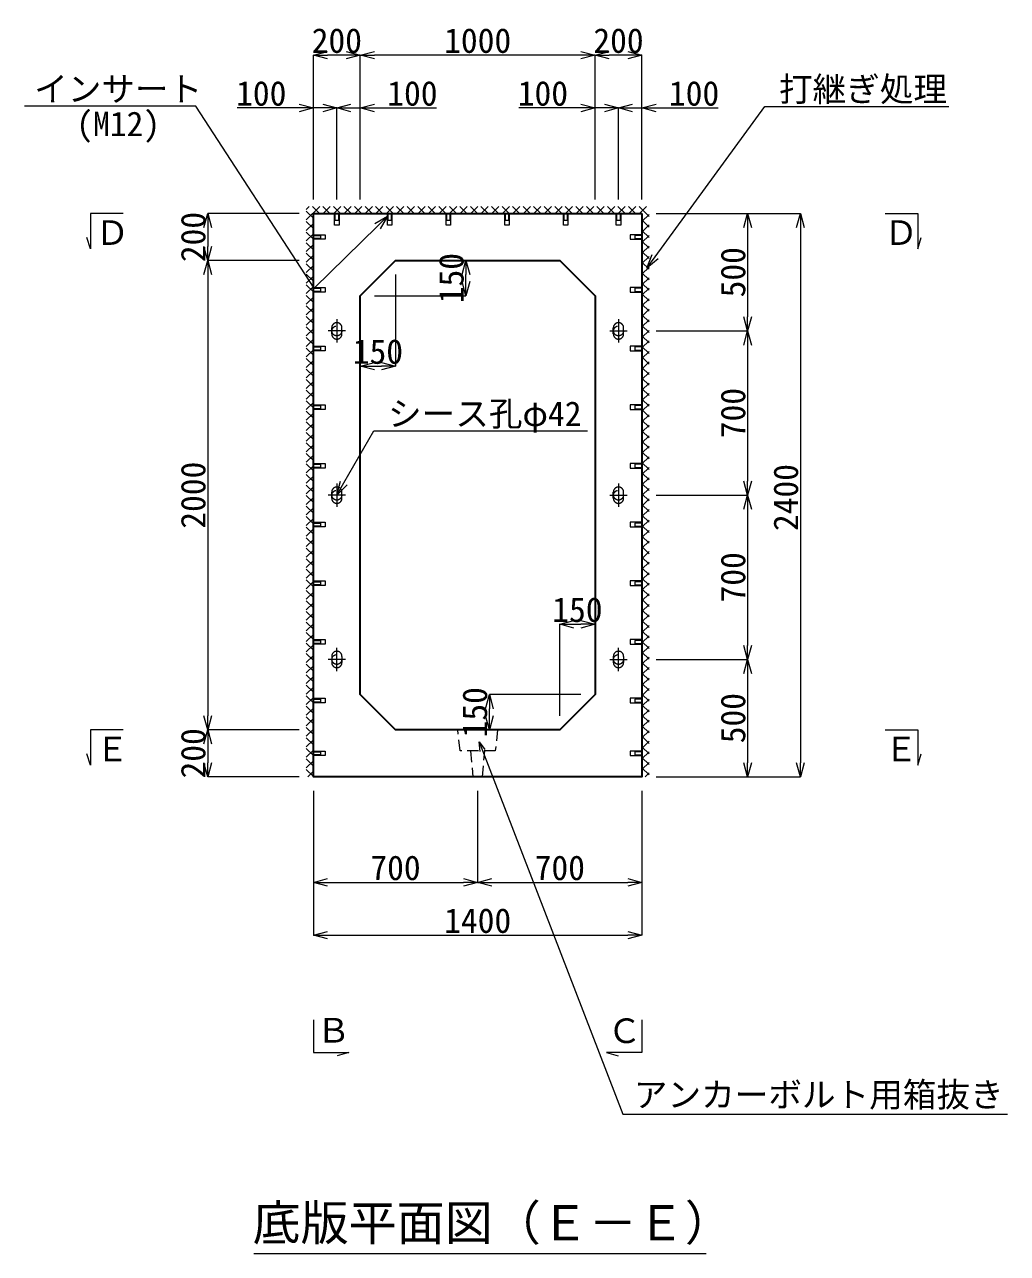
# Model space of a CAD drawing. Header units: millimetres. Extents: x 0 to 126150, y -2000 to 17820.
# Drawn here: x 108240 to 112427, y 4939 to 10175 of the extents above; entities that cross this region are included whole.
import ezdxf
from ezdxf import colors
from ezdxf.entities.mleader import LeaderData, LeaderLine
from ezdxf.enums import TextEntityAlignment as Align
from ezdxf.math import Vec2, Vec3

# ---------------------------------------------------------------- set-up
doc = ezdxf.new("R2010")
doc.units = ezdxf.units.MM
doc.header["$LTSCALE"] = 30
doc.linetypes.add('CENTER2', pattern=[28.575, 19.05, -3.175, 3.175, -3.175])
doc.linetypes.add('HIDDEN2', pattern=[4.7625, 3.175, -1.5875])
for name, color, linetype, lineweight in [('0タイトル', 7, 'Continuous', 13), ('0中心線', 7, 'CENTER2', 5), ('0寸法', 7, 'Continuous', 5), ('0文字', 41, 'Continuous', 5), ('1Pca-BOX', 3, 'Continuous', 25), ('1アンカーボルト孔', 30, 'Continuous', 13), ('1シース・トランペットシース', 4, 'HIDDEN2', 13), ('1打継ぎ処理', 8, 'Continuous', 9), ('3インサート', 32, 'Continuous', 13)]:
    doc.layers.add(name, color=color, linetype=linetype, lineweight=lineweight)
doc.styles.get("Standard").update_dxf_attribs({"font": 'MS Gothic.ttf'})
doc.styles.add('寸法文字', font='MS Gothic.ttf')
doc.dimstyles.new('1／30', dxfattribs={"dimscale": 30, "dimtxt": 3.5, "dimasz": 2, "dimexe": 0, "dimexo": 2, "dimgap": 0.3, "dimtad": 1, "dimdec": 0, "dimzin": 1, "dimdsep": 46, "dimtxsty": '寸法文字', "dimblk": 'OPEN30', "dimcen": 2.5, "dimclrd": 256, "dimclre": 256, "dimclrt": 256, "dimadec": 0, "dimazin": 0, "dimtfac": 1, "dimtdec": 0, "dimtmove": 0, "dimatfit": 3, "dimldrblk": 'OPEN30', "dimfxl": 1, "dimlwd": -1, "dimlwe": -1, "dimarcsym": 0})

# ---------------------------------------------------------------- blocks, each defined once
blk = doc.blocks.new('_Open30')
at = {"color": 0, "linetype": 'ByBlock', "lineweight": -2}
for p, q in [((-1, 0.268), (0, 0)), ((0, 0), (-1, -0.268)), ((0, 0), (-1, 0))]:
    blk.add_line(p, q, dxfattribs=at)
blk = doc.blocks.new('*D361')
at = {"layer": '0寸法', "transparency": 16777216}
for p, q in [((110930.1, 9370), (111545.1, 9370)), ((111545.1, 9310), (111545.1, 7030)), ((110930.1, 6970), (111545.1, 6970))]:
    blk.add_line(p, q, dxfattribs=at)
at = {"layer": 'Defpoints', "color": 0, "transparency": 16777216}
for p in [(110870.1, 9370), (110870.1, 6970), (111545.1, 6970)]:
    blk.add_point(p, dxfattribs=at)
at = {"layer": '0寸法', "transparency": 16777216, "xscale": 60, "yscale": 60, "zscale": 60}
for p, rotation in [((111545.1, 9370), 90), ((111545.1, 6970), 270)]:
    blk.add_blockref('_Open30', p, dxfattribs=dict(at, rotation=rotation))
at = {"layer": '0寸法', "transparency": 16777216, "insert": (111483.6, 8160), "char_height": 105, "attachment_point": 5, "rotation": 90, "style": '寸法文字'}
blk.add_mtext('2400', dxfattribs=at)
blk = doc.blocks.new('*D362')
at = {"layer": '0寸法', "transparency": 16777216}
for p, q in [((109410.1, 9370), (109020.1, 9370)), ((109020.1, 9310), (109020.1, 9230)), ((109410.1, 9170), (109020.1, 9170))]:
    blk.add_line(p, q, dxfattribs=at)
at = {"layer": 'Defpoints', "color": 0, "transparency": 16777216}
for p in [(109470.1, 9370), (109020.1, 9170), (109470.1, 9170)]:
    blk.add_point(p, dxfattribs=at)
at = {"layer": '0寸法', "transparency": 16777216, "xscale": 60, "yscale": 60, "zscale": 60}
for p, rotation in [((109020.1, 9370), 90), ((109020.1, 9170), 270)]:
    blk.add_blockref('_Open30', p, dxfattribs=dict(at, rotation=rotation))
at = {"layer": '0寸法', "transparency": 16777216, "insert": (108958.6, 9270), "char_height": 105, "attachment_point": 5, "rotation": 90, "style": '寸法文字'}
blk.add_mtext('200', dxfattribs=at)
blk = doc.blocks.new('*D363')
at = {"layer": '0寸法', "transparency": 16777216}
for p, q in [((109410.1, 9170), (109020.1, 9170)), ((109020.1, 9110), (109020.1, 7230)), ((109410.1, 7170), (109020.1, 7170))]:
    blk.add_line(p, q, dxfattribs=at)
at = {"layer": 'Defpoints', "color": 0, "transparency": 16777216}
for p in [(109470.1, 9170), (109020.1, 7170), (109470.1, 7170)]:
    blk.add_point(p, dxfattribs=at)
at = {"layer": '0寸法', "transparency": 16777216, "xscale": 60, "yscale": 60, "zscale": 60}
for p, rotation in [((109020.1, 9170), 90), ((109020.1, 7170), 270)]:
    blk.add_blockref('_Open30', p, dxfattribs=dict(at, rotation=rotation))
at = {"layer": '0寸法', "transparency": 16777216, "insert": (108958.6, 8170), "char_height": 105, "attachment_point": 5, "rotation": 90, "style": '寸法文字'}
blk.add_mtext('2000', dxfattribs=at)
blk = doc.blocks.new('*D364')
at = {"layer": '0寸法', "transparency": 16777216}
for p, q in [((109410.1, 7170), (109020.1, 7170)), ((109020.1, 7110), (109020.1, 7030)), ((109410.1, 6970), (109020.1, 6970))]:
    blk.add_line(p, q, dxfattribs=at)
at = {"layer": 'Defpoints', "color": 0, "transparency": 16777216}
for p in [(109470.1, 7170), (109020.1, 6970), (109470.1, 6970)]:
    blk.add_point(p, dxfattribs=at)
at = {"layer": '0寸法', "transparency": 16777216, "xscale": 60, "yscale": 60, "zscale": 60}
for p, rotation in [((109020.1, 7170), 90), ((109020.1, 6970), 270)]:
    blk.add_blockref('_Open30', p, dxfattribs=dict(at, rotation=rotation))
at = {"layer": '0寸法', "transparency": 16777216, "insert": (108958.6, 7070), "char_height": 105, "attachment_point": 5, "rotation": 90, "style": '寸法文字'}
blk.add_mtext('200', dxfattribs=at)
blk = doc.blocks.new('*D365')
at = {"layer": '0寸法', "transparency": 16777216}
for p, q in [((110670.1, 9430), (110670.1, 10045)), ((110810.1, 10045), (110730.1, 10045)), ((110870.1, 9430), (110870.1, 10045))]:
    blk.add_line(p, q, dxfattribs=at)
at = {"layer": 'Defpoints', "color": 0, "transparency": 16777216}
for p in [(110670.1, 10045), (110670.1, 9370), (110870.1, 9370)]:
    blk.add_point(p, dxfattribs=at)
at = {"layer": '0寸法', "transparency": 16777216, "xscale": 60, "yscale": 60, "zscale": 60, "rotation": 180}
blk.add_blockref('_Open30', (110670.1, 10045), dxfattribs=at)
at = {"layer": '0寸法', "transparency": 16777216, "xscale": 60, "yscale": 60, "zscale": 60}
blk.add_blockref('_Open30', (110870.1, 10045), dxfattribs=at)
at = {"layer": '0寸法', "transparency": 16777216, "insert": (110770.1, 10106.5), "char_height": 105, "attachment_point": 5, "style": '寸法文字'}
blk.add_mtext('200', dxfattribs=at)
blk = doc.blocks.new('*D366')
at = {"layer": '0寸法', "transparency": 16777216}
for p, q in [((109670.1, 9430), (109670.1, 10045)), ((110610.1, 10045), (109730.1, 10045)), ((110670.1, 9430), (110670.1, 10045))]:
    blk.add_line(p, q, dxfattribs=at)
at = {"layer": 'Defpoints', "color": 0, "transparency": 16777216}
for p in [(109670.1, 10045), (109670.1, 9370), (110670.1, 9370)]:
    blk.add_point(p, dxfattribs=at)
at = {"layer": '0寸法', "transparency": 16777216, "xscale": 60, "yscale": 60, "zscale": 60, "rotation": 180}
blk.add_blockref('_Open30', (109670.1, 10045), dxfattribs=at)
at = {"layer": '0寸法', "transparency": 16777216, "xscale": 60, "yscale": 60, "zscale": 60}
blk.add_blockref('_Open30', (110670.1, 10045), dxfattribs=at)
at = {"layer": '0寸法', "transparency": 16777216, "insert": (110170.1, 10106.5), "char_height": 105, "attachment_point": 5, "style": '寸法文字'}
blk.add_mtext('1000', dxfattribs=at)
blk = doc.blocks.new('*D367')
at = {"layer": '0寸法', "transparency": 16777216}
for p, q in [((109470.1, 9430), (109470.1, 10045)), ((109610.1, 10045), (109530.1, 10045)), ((109670.1, 9430), (109670.1, 10045))]:
    blk.add_line(p, q, dxfattribs=at)
at = {"layer": 'Defpoints', "color": 0, "transparency": 16777216}
for p in [(109470.1, 10045), (109470.1, 9370), (109670.1, 9370)]:
    blk.add_point(p, dxfattribs=at)
at = {"layer": '0寸法', "transparency": 16777216, "xscale": 60, "yscale": 60, "zscale": 60, "rotation": 180}
blk.add_blockref('_Open30', (109470.1, 10045), dxfattribs=at)
at = {"layer": '0寸法', "transparency": 16777216, "xscale": 60, "yscale": 60, "zscale": 60}
blk.add_blockref('_Open30', (109670.1, 10045), dxfattribs=at)
at = {"layer": '0寸法', "transparency": 16777216, "insert": (109570.1, 10106.5), "char_height": 105, "attachment_point": 5, "style": '寸法文字'}
blk.add_mtext('200', dxfattribs=at)
blk = doc.blocks.new('*D368')
at = {"layer": '0寸法', "transparency": 16777216}
for p, q in [((110710.1, 9820), (110650.1, 9820)), ((110770.1, 9430), (110770.1, 9820)), ((110770.1, 9820), (110870.1, 9820)), ((110870.1, 9430), (110870.1, 9820)), ((110930.1, 9820), (111194.1, 9820))]:
    blk.add_line(p, q, dxfattribs=at)
at = {"layer": 'Defpoints', "color": 0, "transparency": 16777216}
for p in [(110770.1, 9820), (110770.1, 9370), (110870.1, 9370)]:
    blk.add_point(p, dxfattribs=at)
at = {"layer": '0寸法', "transparency": 16777216, "xscale": 60, "yscale": 60, "zscale": 60}
blk.add_blockref('_Open30', (110770.1, 9820), dxfattribs=at)
at = {"layer": '0寸法', "transparency": 16777216, "xscale": 60, "yscale": 60, "zscale": 60, "rotation": 180}
blk.add_blockref('_Open30', (110870.1, 9820), dxfattribs=at)
at = {"layer": '0寸法', "transparency": 16777216, "insert": (111092.1, 9881.5), "char_height": 105, "attachment_point": 5, "style": '寸法文字'}
blk.add_mtext('100', dxfattribs=at)
blk = doc.blocks.new('*D369')
at = {"layer": '0寸法', "transparency": 16777216}
for p, q in [((110610.1, 9820), (110346.1, 9820)), ((110670.1, 9430), (110670.1, 9820)), ((110770.1, 9820), (110670.1, 9820)), ((110770.1, 9430), (110770.1, 9820)), ((110830.1, 9820), (110890.1, 9820))]:
    blk.add_line(p, q, dxfattribs=at)
at = {"layer": 'Defpoints', "color": 0, "transparency": 16777216}
for p in [(110670.1, 9820), (110670.1, 9370), (110770.1, 9370)]:
    blk.add_point(p, dxfattribs=at)
at = {"layer": '0寸法', "transparency": 16777216, "xscale": 60, "yscale": 60, "zscale": 60}
blk.add_blockref('_Open30', (110670.1, 9820), dxfattribs=at)
at = {"layer": '0寸法', "transparency": 16777216, "xscale": 60, "yscale": 60, "zscale": 60, "rotation": 180}
blk.add_blockref('_Open30', (110770.1, 9820), dxfattribs=at)
at = {"layer": '0寸法', "transparency": 16777216, "insert": (110448.1, 9881.5), "char_height": 105, "attachment_point": 5, "style": '寸法文字'}
blk.add_mtext('100', dxfattribs=at)
blk = doc.blocks.new('*D370')
at = {"layer": '0寸法', "transparency": 16777216}
for p, q in [((109410.1, 9820), (109146.1, 9820)), ((109470.1, 9430), (109470.1, 9820)), ((109570.1, 9820), (109470.1, 9820)), ((109570.1, 9430), (109570.1, 9820)), ((109630.1, 9820), (109690.1, 9820))]:
    blk.add_line(p, q, dxfattribs=at)
at = {"layer": 'Defpoints', "color": 0, "transparency": 16777216}
for p in [(109570.1, 9820), (109470.1, 9370), (109570.1, 9370)]:
    blk.add_point(p, dxfattribs=at)
at = {"layer": '0寸法', "transparency": 16777216, "xscale": 60, "yscale": 60, "zscale": 60}
blk.add_blockref('_Open30', (109470.1, 9820), dxfattribs=at)
at = {"layer": '0寸法', "transparency": 16777216, "xscale": 60, "yscale": 60, "zscale": 60, "rotation": 180}
blk.add_blockref('_Open30', (109570.1, 9820), dxfattribs=at)
at = {"layer": '0寸法', "transparency": 16777216, "insert": (109248.1, 9881.5), "char_height": 105, "attachment_point": 5, "style": '寸法文字'}
blk.add_mtext('100', dxfattribs=at)
blk = doc.blocks.new('*D371')
at = {"layer": '0寸法', "transparency": 16777216}
for p, q in [((109510.1, 9820), (109450.1, 9820)), ((109570.1, 9430), (109570.1, 9820)), ((109570.1, 9820), (109670.1, 9820)), ((109670.1, 9430), (109670.1, 9820)), ((109730.1, 9820), (109994.1, 9820))]:
    blk.add_line(p, q, dxfattribs=at)
at = {"layer": 'Defpoints', "color": 0, "transparency": 16777216}
for p in [(109670.1, 9820), (109570.1, 9370), (109670.1, 9370)]:
    blk.add_point(p, dxfattribs=at)
at = {"layer": '0寸法', "transparency": 16777216, "xscale": 60, "yscale": 60, "zscale": 60}
blk.add_blockref('_Open30', (109570.1, 9820), dxfattribs=at)
at = {"layer": '0寸法', "transparency": 16777216, "xscale": 60, "yscale": 60, "zscale": 60, "rotation": 180}
blk.add_blockref('_Open30', (109670.1, 9820), dxfattribs=at)
at = {"layer": '0寸法', "transparency": 16777216, "insert": (109892.1, 9881.5), "char_height": 105, "attachment_point": 5, "style": '寸法文字'}
blk.add_mtext('100', dxfattribs=at)
blk = doc.blocks.new('*D372')
at = {"layer": '0寸法', "transparency": 16777216}
for p, q in [((110930.1, 9370), (111320.1, 9370)), ((111320.1, 9310), (111320.1, 8930)), ((110930.1, 8870), (111320.1, 8870))]:
    blk.add_line(p, q, dxfattribs=at)
at = {"layer": 'Defpoints', "color": 0, "transparency": 16777216}
for p in [(110870.1, 9370), (110870.1, 8870), (111320.1, 8870)]:
    blk.add_point(p, dxfattribs=at)
at = {"layer": '0寸法', "transparency": 16777216, "xscale": 60, "yscale": 60, "zscale": 60}
for p, rotation in [((111320.1, 9370), 90), ((111320.1, 8870), 270)]:
    blk.add_blockref('_Open30', p, dxfattribs=dict(at, rotation=rotation))
at = {"layer": '0寸法', "transparency": 16777216, "insert": (111258.6, 9120), "char_height": 105, "attachment_point": 5, "rotation": 90, "style": '寸法文字'}
blk.add_mtext('500', dxfattribs=at)
blk = doc.blocks.new('*D373')
at = {"layer": '0寸法', "transparency": 16777216}
for p, q in [((110930.1, 8870), (111320.1, 8870)), ((111320.1, 8810), (111320.1, 8230)), ((110930.1, 8170), (111320.1, 8170))]:
    blk.add_line(p, q, dxfattribs=at)
at = {"layer": 'Defpoints', "color": 0, "transparency": 16777216}
for p in [(110870.1, 8870), (110870.1, 8170), (111320.1, 8170)]:
    blk.add_point(p, dxfattribs=at)
at = {"layer": '0寸法', "transparency": 16777216, "xscale": 60, "yscale": 60, "zscale": 60}
for p, rotation in [((111320.1, 8870), 90), ((111320.1, 8170), 270)]:
    blk.add_blockref('_Open30', p, dxfattribs=dict(at, rotation=rotation))
at = {"layer": '0寸法', "transparency": 16777216, "insert": (111258.6, 8520), "char_height": 105, "attachment_point": 5, "rotation": 90, "style": '寸法文字'}
blk.add_mtext('700', dxfattribs=at)
blk = doc.blocks.new('*D374')
at = {"layer": '0寸法', "transparency": 16777216}
for p, q in [((110930.1, 8170), (111320.1, 8170)), ((111320.1, 8110), (111320.1, 7530)), ((110930.1, 7470), (111320.1, 7470))]:
    blk.add_line(p, q, dxfattribs=at)
at = {"layer": 'Defpoints', "color": 0, "transparency": 16777216}
for p in [(110870.1, 8170), (110870.1, 7470), (111320.1, 7470)]:
    blk.add_point(p, dxfattribs=at)
at = {"layer": '0寸法', "transparency": 16777216, "xscale": 60, "yscale": 60, "zscale": 60}
for p, rotation in [((111320.1, 8170), 90), ((111320.1, 7470), 270)]:
    blk.add_blockref('_Open30', p, dxfattribs=dict(at, rotation=rotation))
at = {"layer": '0寸法', "transparency": 16777216, "insert": (111258.6, 7820), "char_height": 105, "attachment_point": 5, "rotation": 90, "style": '寸法文字'}
blk.add_mtext('700', dxfattribs=at)
blk = doc.blocks.new('*D375')
at = {"layer": '0寸法', "transparency": 16777216}
for p, q in [((109470.1, 6910), (109470.1, 6295)), ((110870.1, 6910), (110870.1, 6295)), ((109530.1, 6295), (110810.1, 6295))]:
    blk.add_line(p, q, dxfattribs=at)
at = {"layer": 'Defpoints', "color": 0, "transparency": 16777216}
for p in [(109470.1, 6970), (110870.1, 6970), (110870.1, 6295)]:
    blk.add_point(p, dxfattribs=at)
at = {"layer": '0寸法', "transparency": 16777216, "xscale": 60, "yscale": 60, "zscale": 60, "rotation": 180}
blk.add_blockref('_Open30', (109470.1, 6295), dxfattribs=at)
at = {"layer": '0寸法', "transparency": 16777216, "xscale": 60, "yscale": 60, "zscale": 60}
blk.add_blockref('_Open30', (110870.1, 6295), dxfattribs=at)
at = {"layer": '0寸法', "transparency": 16777216, "insert": (110170.1, 6356.5), "char_height": 105, "attachment_point": 5, "style": '寸法文字'}
blk.add_mtext('1400', dxfattribs=at)
blk = doc.blocks.new('*D376')
at = {"layer": '0寸法', "transparency": 16777216}
for p, q in [((109880.1, 9170), (110120.1, 9170)), ((110120.1, 9080), (110120.1, 9110)), ((109730.1, 9020), (110120.1, 9020))]:
    blk.add_line(p, q, dxfattribs=at)
at = {"layer": 'Defpoints', "color": 0, "transparency": 16777216}
for p in [(109820.1, 9170), (110120.1, 9170), (109670.1, 9020)]:
    blk.add_point(p, dxfattribs=at)
at = {"layer": '0寸法', "transparency": 16777216, "xscale": 60, "yscale": 60, "zscale": 60}
for p, rotation in [((110120.1, 9170), 90), ((110120.1, 9020), 270)]:
    blk.add_blockref('_Open30', p, dxfattribs=dict(at, rotation=rotation))
at = {"layer": '0寸法', "transparency": 16777216, "insert": (110058.6, 9095), "char_height": 105, "attachment_point": 5, "rotation": 90, "style": '寸法文字'}
blk.add_mtext('150', dxfattribs=at)
blk = doc.blocks.new('*D377')
at = {"layer": '0寸法', "transparency": 16777216}
for p, q in [((109820.1, 9110), (109820.1, 8720)), ((109670.1, 8960), (109670.1, 8720)), ((109730.1, 8720), (109760.1, 8720))]:
    blk.add_line(p, q, dxfattribs=at)
at = {"layer": 'Defpoints', "color": 0, "transparency": 16777216}
for p in [(109820.1, 9170), (109670.1, 9020), (109820.1, 8720)]:
    blk.add_point(p, dxfattribs=at)
at = {"layer": '0寸法', "transparency": 16777216, "xscale": 60, "yscale": 60, "zscale": 60, "rotation": 180}
blk.add_blockref('_Open30', (109670.1, 8720), dxfattribs=at)
at = {"layer": '0寸法', "transparency": 16777216, "xscale": 60, "yscale": 60, "zscale": 60}
blk.add_blockref('_Open30', (109820.1, 8720), dxfattribs=at)
at = {"layer": '0寸法', "transparency": 16777216, "insert": (109745.1, 8781.5), "char_height": 105, "attachment_point": 5, "style": '寸法文字'}
blk.add_mtext('150', dxfattribs=at)
blk = doc.blocks.new('*D378')
at = {"layer": '0寸法', "transparency": 16777216}
for p, q in [((110520.1, 7230), (110520.1, 7620)), ((110580.1, 7620), (110610.1, 7620)), ((110670.1, 7380), (110670.1, 7620))]:
    blk.add_line(p, q, dxfattribs=at)
at = {"layer": 'Defpoints', "color": 0, "transparency": 16777216}
for p in [(110670.1, 7620), (110670.1, 7320), (110520.1, 7170)]:
    blk.add_point(p, dxfattribs=at)
at = {"layer": '0寸法', "transparency": 16777216, "xscale": 60, "yscale": 60, "zscale": 60, "rotation": 180}
blk.add_blockref('_Open30', (110520.1, 7620), dxfattribs=at)
at = {"layer": '0寸法', "transparency": 16777216, "xscale": 60, "yscale": 60, "zscale": 60}
blk.add_blockref('_Open30', (110670.1, 7620), dxfattribs=at)
at = {"layer": '0寸法', "transparency": 16777216, "insert": (110595.1, 7681.5), "char_height": 105, "attachment_point": 5, "style": '寸法文字'}
blk.add_mtext('150', dxfattribs=at)
blk = doc.blocks.new('*D379')
at = {"layer": '0寸法', "transparency": 16777216}
for p, q in [((110610.1, 7320), (110220.1, 7320)), ((110220.1, 7230), (110220.1, 7260)), ((110460.1, 7170), (110220.1, 7170))]:
    blk.add_line(p, q, dxfattribs=at)
at = {"layer": 'Defpoints', "color": 0, "transparency": 16777216}
for p in [(110220.1, 7320), (110670.1, 7320), (110520.1, 7170)]:
    blk.add_point(p, dxfattribs=at)
at = {"layer": '0寸法', "transparency": 16777216, "xscale": 60, "yscale": 60, "zscale": 60}
for p, rotation in [((110220.1, 7320), 90), ((110220.1, 7170), 270)]:
    blk.add_blockref('_Open30', p, dxfattribs=dict(at, rotation=rotation))
at = {"layer": '0寸法', "transparency": 16777216, "insert": (110158.6, 7245), "char_height": 105, "attachment_point": 5, "rotation": 90, "style": '寸法文字'}
blk.add_mtext('150', dxfattribs=at)
blk = doc.blocks.new('*D380')
at = {"layer": '0寸法', "transparency": 16777216}
for p, q in [((110930.1, 7470), (111320.1, 7470)), ((111320.1, 7410), (111320.1, 7030)), ((110930.1, 6970), (111320.1, 6970))]:
    blk.add_line(p, q, dxfattribs=at)
at = {"layer": 'Defpoints', "color": 0, "transparency": 16777216}
for p in [(110870.1, 7470), (110870.1, 6970), (111320.1, 6970)]:
    blk.add_point(p, dxfattribs=at)
at = {"layer": '0寸法', "transparency": 16777216, "xscale": 60, "yscale": 60, "zscale": 60}
for p, rotation in [((111320.1, 7470), 90), ((111320.1, 6970), 270)]:
    blk.add_blockref('_Open30', p, dxfattribs=dict(at, rotation=rotation))
at = {"layer": '0寸法', "transparency": 16777216, "insert": (111258.6, 7220), "char_height": 105, "attachment_point": 5, "rotation": 90, "style": '寸法文字'}
blk.add_mtext('500', dxfattribs=at)
blk = doc.blocks.new('*D392')
at = {"layer": '0寸法', "transparency": 16777216}
for p, q in [((109470.1, 6910), (109470.1, 6520)), ((110170.1, 6910), (110170.1, 6520)), ((109530.1, 6520), (110110.1, 6520))]:
    blk.add_line(p, q, dxfattribs=at)
at = {"layer": 'Defpoints', "color": 0, "transparency": 16777216}
for p in [(109470.1, 6970), (110170.1, 6970), (110170.1, 6520)]:
    blk.add_point(p, dxfattribs=at)
at = {"layer": '0寸法', "transparency": 16777216, "xscale": 60, "yscale": 60, "zscale": 60, "rotation": 180}
blk.add_blockref('_Open30', (109470.1, 6520), dxfattribs=at)
at = {"layer": '0寸法', "transparency": 16777216, "xscale": 60, "yscale": 60, "zscale": 60}
blk.add_blockref('_Open30', (110170.1, 6520), dxfattribs=at)
at = {"layer": '0寸法', "transparency": 16777216, "insert": (109820.1, 6581.5), "char_height": 105, "attachment_point": 5, "style": '寸法文字'}
blk.add_mtext('700', dxfattribs=at)
blk = doc.blocks.new('*D393')
at = {"layer": '0寸法', "transparency": 16777216}
for p, q in [((110170.1, 6910), (110170.1, 6520)), ((110870.1, 6910), (110870.1, 6520)), ((110230.1, 6520), (110810.1, 6520))]:
    blk.add_line(p, q, dxfattribs=at)
at = {"layer": 'Defpoints', "color": 0, "transparency": 16777216}
for p in [(110170.1, 6970), (110870.1, 6970), (110870.1, 6520)]:
    blk.add_point(p, dxfattribs=at)
at = {"layer": '0寸法', "transparency": 16777216, "xscale": 60, "yscale": 60, "zscale": 60, "rotation": 180}
blk.add_blockref('_Open30', (110170.1, 6520), dxfattribs=at)
at = {"layer": '0寸法', "transparency": 16777216, "xscale": 60, "yscale": 60, "zscale": 60}
blk.add_blockref('_Open30', (110870.1, 6520), dxfattribs=at)
at = {"layer": '0寸法', "transparency": 16777216, "insert": (110520.1, 6581.5), "char_height": 105, "attachment_point": 5, "style": '寸法文字'}
blk.add_mtext('700', dxfattribs=at)
blk = doc.blocks.new('A$C357E2984')
at = {"layer": '3インサート'}
for p, q in [((-50, 9.5), (0, 9.5)), ((-50, -9.5), (-50, 9.5)), ((-30, 6.5), (0, 6.5)), ((-30, -6.5), (-30, 6.5)), ((0, 9.5), (0, -9.5)), ((0, -9.5), (-50, -9.5)), ((0, -6.5), (-30, -6.5))]:
    blk.add_line(p, q, dxfattribs=at)

msp = doc.modelspace()

# ---------------------------------------------------------------- hatches: boundary and pattern name
at = {"layer": '1打継ぎ処理'}
h = msp.add_hatch(dxfattribs=at)
h.set_pattern_fill('ANSI37', color=256, scale=10)
h.set_pattern_definition([(45, (89635, 0), (-22.45064, 22.45064), []), (135, (89635, 0), (-22.45064, -22.45064), [])])
h.paths.add_polyline_path([(110900.1, 9400), (109440.1, 9400), (109440.1, 6970), (109470.1, 6970), (109470.1, 9370), (110870.1, 9370), (110870.1, 6970), (110900.1, 6970)])

# ---------------------------------------------------------------- linework, layer by layer
at = {"layer": '0タイトル'}
msp.add_line((109216, 4939), (111144.1, 4939), dxfattribs=at)
at = {"layer": '0中心線', "lineweight": 9}
for p, q in [((109570.1, 8920), (109570.1, 8820)), ((110770.1, 8920), (110770.1, 8820)), ((109607.1, 8870), (109533.1, 8870)), ((110733.1, 8870), (110807.1, 8870)), ((109607.1, 8170), (109533.1, 8170)), ((109570.1, 8220), (109570.1, 8120)), ((110733.1, 8170), (110807.1, 8170)), ((110770.1, 8220), (110770.1, 8120)), ((109570.1, 7420), (109570.1, 7520)), ((110770.1, 7420), (110770.1, 7520)), ((109607.1, 7470), (109533.1, 7470)), ((110733.1, 7470), (110807.1, 7470))]:
    msp.add_line(p, q, dxfattribs=at)
at = {"layer": '0文字'}
for points in [[(108659.2, 9370), (108520.1, 9370), (108520.1, 9219.4), (108505.4, 9267.9)], [(111906, 9370), (112045.1, 9370), (112045.1, 9219.4), (112059.7, 9267.9)], [(108659.2, 7170), (108520.1, 7170), (108520.1, 7019.4), (108505.4, 7067.9)], [(111906, 7170), (112045.1, 7170), (112045.1, 7019.4), (112059.7, 7067.9)], [(109470.1, 5934.1), (109470.1, 5795), (109620.7, 5795), (109572.2, 5780.3)], [(110870.1, 5934.1), (110870.1, 5795), (110719.5, 5795), (110768, 5780.3)]]:
    msp.add_lwpolyline(points, dxfattribs=at)
at = {"layer": '1Pca-BOX'}
for points in [[(110870.1, 9370), (110870.1, 6970), (109470.1, 6970), (109470.1, 9370)], [(110670.1, 9020), (110670.1, 7320), (110520.1, 7170), (109820.1, 7170), (109670.1, 7320), (109670.1, 9020), (109820.1, 9170), (110520.1, 9170)]]:
    msp.add_lwpolyline(points, close=True, dxfattribs=at)
at = {"layer": '1アンカーボルト孔', "linetype": 'HIDDEN2', "ltscale": 0.5}
for p, q in [((110140.1, 7080), (110150.1, 6970)), ((110190.1, 6970), (110200.1, 7080)), ((110150.1, 6970), (110190.1, 6970))]:
    msp.add_line(p, q, dxfattribs=at)
msp.add_lwpolyline([(110095.1, 7080), (110085.1, 7170), (110255.1, 7170), (110245.1, 7080)], close=True, dxfattribs=at)
at = {"layer": '1シース・トランペットシース', "lineweight": 9}
for p, q in [((109548.1, 8857), (109548.1, 8883)), ((109592.1, 8857), (109592.1, 8883)), ((110748.1, 8857), (110748.1, 8883)), ((110792.1, 8857), (110792.1, 8883)), ((109548.1, 8157), (109548.1, 8183)), ((109592.1, 8157), (109592.1, 8183)), ((110748.1, 8157), (110748.1, 8183)), ((110792.1, 8157), (110792.1, 8183)), ((109548.1, 7483), (109548.1, 7457)), ((109592.1, 7483), (109592.1, 7457)), ((110748.1, 7483), (110748.1, 7457)), ((110792.1, 7483), (110792.1, 7457))]:
    msp.add_line(p, q, dxfattribs=at)
for centre in [(109570.1, 8870), (110770.1, 8870), (109570.1, 8170), (110770.1, 8170), (109570.1, 7470), (110770.1, 7470)]:
    msp.add_circle(centre, 21, dxfattribs=at)
for centre, start, end in [((109570.1, 8883), 0, 180), ((110770.1, 8883), 0, 180), ((109570.1, 8857), 180, 0), ((110770.1, 8857), 180, 0), ((109570.1, 8183), 0, 180), ((110770.1, 8183), 0, 180), ((109570.1, 8157), 180, 0), ((110770.1, 8157), 180, 0), ((109570.1, 7483), 0, 180), ((110770.1, 7483), 0, 180), ((109570.1, 7457), 180, 0), ((110770.1, 7457), 180, 0)]:
    msp.add_arc(centre, 22, start, end, dxfattribs=at)

# ---------------------------------------------------------------- block references
at = {"layer": '3インサート'}
for p, rotation in [((109570.1, 9370), 89.99999999999999), ((109795.1, 9370), 89.99999999999999), ((110045.1, 9370), 89.99999999999999), ((110295.1, 9370), 89.99999999999999), ((110545.1, 9370), 89.99999999999999), ((110770.1, 9370), 89.99999999999999), ((109470.1, 9270), 180), ((109470.1, 9045), 180), ((109470.1, 8795), 180), ((109470.1, 8545), 180), ((109470.1, 8295), 180), ((109470.1, 8045), 180), ((109470.1, 7795), 180), ((109470.1, 7545), 180), ((109470.1, 7295), 180), ((109470.1, 7070), 180)]:
    msp.add_blockref('A$C357E2984', p, dxfattribs=dict(at, rotation=rotation))
at = {"layer": '3インサート', "xscale": -1, "rotation": 180}
for p in [(110870.1, 9270), (110870.1, 9045), (110870.1, 8795), (110870.1, 8545), (110870.1, 8295), (110870.1, 8045), (110870.1, 7795), (110870.1, 7545), (110870.1, 7295), (110870.1, 7070)]:
    msp.add_blockref('A$C357E2984', p, dxfattribs=at)

# ---------------------------------------------------------------- texts
at = {"layer": '0タイトル'}
msp.add_text('底版平面図（Ｅ－Ｅ）', height=150, dxfattribs=at).set_placement((110234.3, 4949.5), align=Align.BOTTOM_CENTER)
at = {"layer": '0文字', "style": '寸法文字'}
for s, p in [('Ｄ', (108541.8, 9236.4)), ('Ｄ', (111902.4, 9236.4)), ('Ｅ', (108541.8, 7036.4)), ('Ｅ', (111902.4, 7036.4)), ('Ｂ', (109484.5, 5837.4)), ('Ｃ', (110723.7, 5835.3))]:
    msp.add_text(s, height=105, dxfattribs=at).set_placement(p)

# ---------------------------------------------------------------- dimensions: what is measured, and where the dimension line sits
at = {"layer": '0寸法'}
for base, p1, p2, picture, middle in [((109470.1, 10045), (109670.1, 9370), (109470.1, 9370), '*D367', (109570.1, 10045)), ((110670.1, 10045), (110870.1, 9370), (110670.1, 9370), '*D365', (110770.1, 10045)), ((109570.1, 9820), (109470.1, 9370), (109570.1, 9370), '*D370', (109248.1, 9820)), ((110770.1, 9820), (110870.1, 9370), (110770.1, 9370), '*D368', (111092.1, 9820)), ((109820.1, 8720), (109670.1, 9020), (109820.1, 9170), '*D377', (109745.1, 8720)), ((110670.1, 7620), (110520.1, 7170), (110670.1, 7320), '*D378', (110595.1, 7620))]:
    dim = msp.add_linear_dim(base=base, p1=p1, p2=p2, dimstyle='1／30', dxfattribs=at)
    dim.commit()
    dim.dimension.update_dxf_attribs({"geometry": picture, "text_midpoint": middle, "dimtype": 160})
for base, p1, p2, picture, middle in [((109670.1, 10045), (110670.1, 9370), (109670.1, 9370), '*D366', (110170.1, 10106.5)), ((109670.1, 9820), (109570.1, 9370), (109670.1, 9370), '*D371', (109892.1, 9881.5)), ((110670.1, 9820), (110770.1, 9370), (110670.1, 9370), '*D369', (110448.1, 9881.5)), ((110870.1, 6295), (109470.1, 6970), (110870.1, 6970), '*D375', (110170.1, 6356.5)), ((110170.1, 6520), (109470.1, 6970), (110170.1, 6970), '*D392', (109820.1, 6581.5)), ((110870.1, 6520), (110170.1, 6970), (110870.1, 6970), '*D393', (110520.1, 6581.5))]:
    dim = msp.add_linear_dim(base=base, p1=p1, p2=p2, dimstyle='1／30', dxfattribs=at)
    dim.commit()
    dim.dimension.update_dxf_attribs({"geometry": picture, "text_midpoint": middle})
for base, p1, p2, picture, middle in [((109020.1, 9170), (109470.1, 9370), (109470.1, 9170), '*D362', (109020.1, 9270)), ((111545.1, 6970), (110870.1, 9370), (110870.1, 6970), '*D361', (111545.1, 8160)), ((110120.1, 9170), (109670.1, 9020), (109820.1, 9170), '*D376', (110120.1, 9095)), ((110220.1, 7320), (110520.1, 7170), (110670.1, 7320), '*D379', (110220.1, 7245)), ((109020.1, 6970), (109470.1, 7170), (109470.1, 6970), '*D364', (109020.1, 7070))]:
    dim = msp.add_linear_dim(base=base, p1=p1, p2=p2, angle=90, dimstyle='1／30', dxfattribs=at)
    dim.commit()
    dim.dimension.update_dxf_attribs({"geometry": picture, "text_midpoint": middle, "dimtype": 160})
for base, p1, p2, picture, middle in [((111320.1, 8870), (110870.1, 9370), (110870.1, 8870), '*D372', (111258.6, 9120)), ((109020.1, 7170), (109470.1, 9170), (109470.1, 7170), '*D363', (108958.6, 8170)), ((111320.1, 8170), (110870.1, 8870), (110870.1, 8170), '*D373', (111258.6, 8520)), ((111320.1, 7470), (110870.1, 8170), (110870.1, 7470), '*D374', (111258.6, 7820)), ((111320.1, 6970), (110870.1, 7470), (110870.1, 6970), '*D380', (111258.6, 7220))]:
    dim = msp.add_linear_dim(base=base, p1=p1, p2=p2, angle=90, dimstyle='1／30', dxfattribs=at)
    dim.commit()
    dim.dimension.update_dxf_attribs({"geometry": picture, "text_midpoint": middle})

# ---------------------------------------------------------------- leaders
at = {"layer": '0文字'}
ml = msp.add_multileader_mtext('Standard', dxfattribs=at)
ml.set_content('インサート\\P(M12)', color=256, style='寸法文字')
ml.set_leader_properties(color=256, linetype='ByLayer', lineweight=-1)
ml.set_arrow_properties(name='OPEN30')
ml.build(insert=Vec2(0, 0))
ml.multileader.update_dxf_attribs({"text_left_attachment_type": 6, "text_right_attachment_type": 6, "dogleg_length": 0, "arrow_head_size": 60, "scale": 100})
ctx = ml.context
ctx.base_point, ctx.scale, ctx.char_height, ctx.arrow_head_size, ctx.landing_gap_size, ctx.plane_origin = Vec3(108308, 9827.7), 100, 105, 60, 6, Vec3(110009.7, 9738.7)
ctx.left_attachment, ctx.right_attachment, ctx.text_align_type = 6, 6, 1
notes = []
notes.append((ctx, [(0, (1, 1, 0), (108969.2, 9827.7), (-1, 0), 0, [(1, [(109785.6, 9359), (109473.3, 9051.5)], 0, [])])]))
ctx.mtext.insert, ctx.mtext.alignment, ctx.mtext.line_spacing_factor, ctx.mtext.flow_direction = Vec3(108638.6, 9953.7), 2, 0.85, 5
ml = msp.add_multileader_mtext('Standard', dxfattribs=at)
ml.set_content('打継ぎ処理', color=256, style='寸法文字')
ml.set_leader_properties(color=256, linetype='ByLayer', lineweight=-1)
ml.set_arrow_properties(name='OPEN30')
ml.build(insert=Vec2(0, 0))
ml.multileader.update_dxf_attribs({"text_left_attachment_type": 6, "text_right_attachment_type": 5, "dogleg_length": 0, "arrow_head_size": 60, "scale": 30})
ctx = ml.context
ctx.base_point, ctx.scale, ctx.char_height, ctx.arrow_head_size, ctx.landing_gap_size, ctx.plane_origin = Vec3(111393.7, 9826.7), 30, 105, 60, 60, Vec3(110487.5, 10748.9)
ctx.left_attachment, ctx.right_attachment = 6, 5
notes.append((ctx, [(0, (1, 1, 0), (111393.7, 9826.7), (1, 0), 0, [(1, [(110891.4, 9137.6)], 0, [])])]))
ctx.mtext.insert, ctx.mtext.flow_direction = Vec3(111453.7, 9952.7), 5
ml = msp.add_multileader_mtext('Standard', dxfattribs=at)
ml.set_content('シース孔φ42', color=256, style='寸法文字')
ml.set_leader_properties(color=256, linetype='ByLayer', lineweight=-1)
ml.set_arrow_properties(name='OPEN30')
ml.build(insert=Vec2(0, 0))
ml.multileader.update_dxf_attribs({"text_left_attachment_type": 6, "text_right_attachment_type": 5, "dogleg_length": 0, "arrow_head_size": 60, "scale": 30})
ctx = ml.context
ctx.base_point, ctx.scale, ctx.char_height, ctx.arrow_head_size, ctx.landing_gap_size, ctx.plane_origin = Vec3(109728.2, 8443.8), 30, 105, 60, 60, Vec3(109570.1, 8630)
ctx.left_attachment, ctx.right_attachment = 6, 5
notes.append((ctx, [(0, (1, 1, 0), (109728.2, 8443.8), (1, 0), 0, [(0, [(109570.1, 8170)], 0, [])])]))
ctx.mtext.insert, ctx.mtext.flow_direction = Vec3(109788.2, 8569.8), 5
ml = msp.add_multileader_mtext('Standard', dxfattribs=at)
ml.set_content('アンカーボルト用箱抜き', color=256, style='寸法文字')
ml.set_leader_properties(color=256, linetype='ByLayer', lineweight=-1)
ml.set_arrow_properties(name='OPEN30')
ml.build(insert=Vec2(0, 0))
ml.multileader.update_dxf_attribs({"text_left_attachment_type": 5, "text_right_attachment_type": 5, "dogleg_length": 0.36, "arrow_head_size": 40, "scale": 20})
ctx = ml.context
ctx.base_point, ctx.scale, ctx.char_height, ctx.arrow_head_size, ctx.landing_gap_size, ctx.plane_origin = Vec3(110795.6, 5533), 20, 105, 40, 40, Vec3(110176.1, 7119.1)
ctx.left_attachment, ctx.right_attachment = 5, 5
notes.append((ctx, [(0, (1, 1, 0), (110788.4, 5533), (1, 0), 7.2, [(0, [(110176.1, 7119.1)], 0, [])])]))
ctx.mtext.insert, ctx.mtext.flow_direction = Vec3(110835.6, 5668.1), 5
for ctx, leaders in notes:
    for number, flags, end, landing, length, lines in leaders:
        leader = LeaderData()
        leader.index, (leader.has_last_leader_line, leader.has_dogleg_vector, leader.attachment_direction) = number, flags
        leader.last_leader_point, leader.dogleg_vector, leader.dogleg_length = Vec3(end), Vec3(landing), length
        for number, points, colour, breaks in lines:
            line = LeaderLine()
            line.index, line.vertices, line.color, line.breaks = number, Vec3.list(points), colors.encode_raw_color(colour), breaks
            leader.lines.append(line)
        ctx.leaders.append(leader)

doc.saveas('drawing.dxf')
